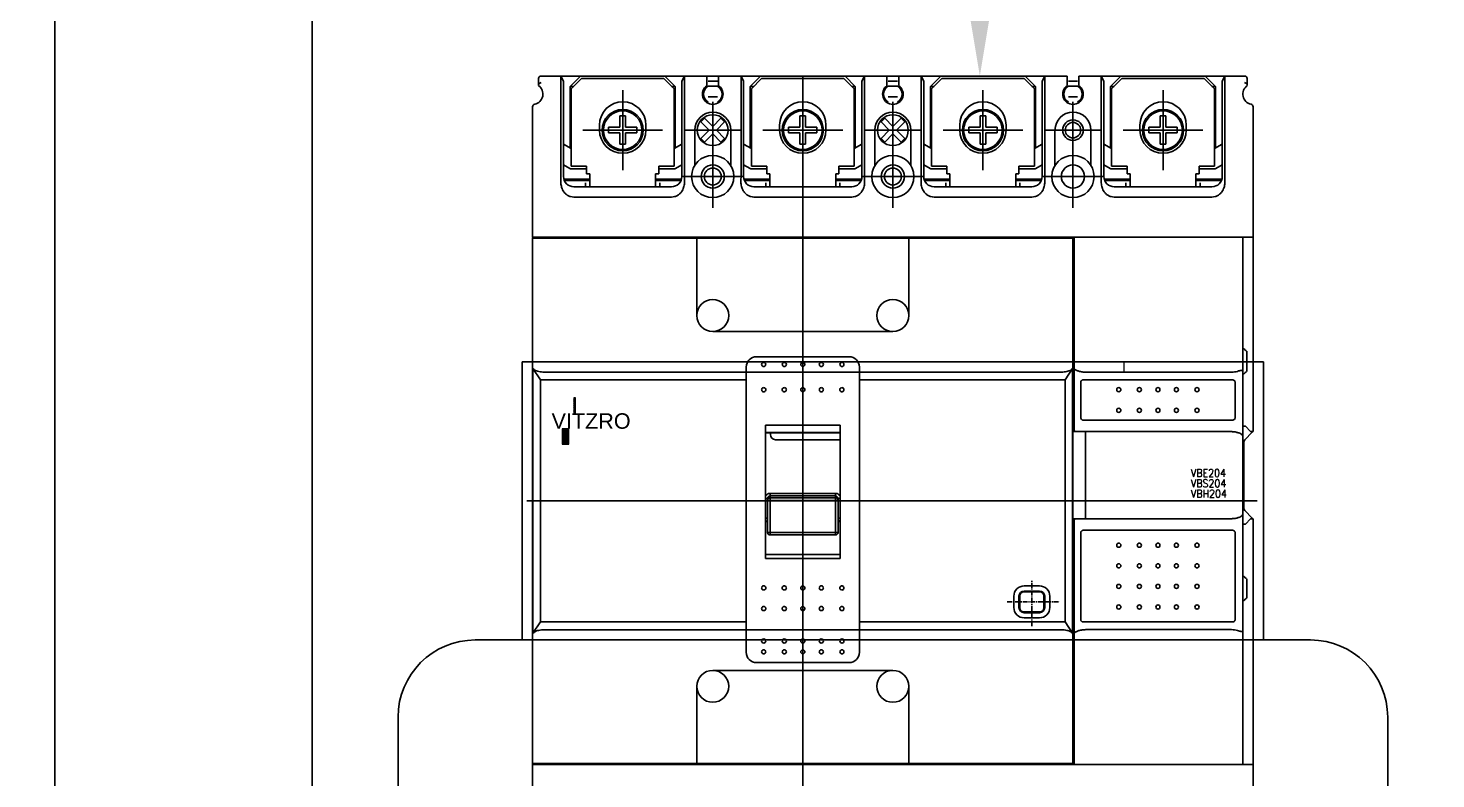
# Model space of a CAD drawing. Header units: millimetres. Extents: x 60229 to 91621, y 21923 to 36546.
# Drawn here: x 69219.2 to 69492.8, y 30020.2 to 30165.9 of the extents above; entities that cross this region are included whole.
import ezdxf

# ---------------------------------------------------------------- set-up
doc = ezdxf.new("R2010")
doc.units = ezdxf.units.MM
doc.linetypes.add('CENTER', pattern=[2, 1.25, -0.25, 0.25, -0.25])
for name, color, linetype in [('MCCB및기기 심벌(제출)', 4, 'Continuous'), ('P-COVER.800(가공NC)', 3, 'Continuous'), ('속판', 3, 'Continuous'), ('속판.500(구멍NC)', 2, 'Continuous'), ('아크릴 심벌', 7, 'Continuous'), ('중심선 작업후 제거', 7, 'Continuous')]:
    doc.layers.add(name, color=color, linetype=linetype)
doc.layers.add('외형선', color=7, linetype='Continuous', lineweight=35)
doc.styles.add('KIM', font='ROMANS.shx', dxfattribs={"height": 5, "bigfont": 'GSG1.shx'})
doc.styles.add('ROMANS', font='romans.shx', dxfattribs={"bigfont": 'fhg.shx'})
doc.styles.add('VITZRO', font='swissk.ttf', dxfattribs={"height": 4})
doc.dimstyles.new('ISO-25', dxfattribs={"dimtxt": 30, "dimasz": 30, "dimexe": 15, "dimexo": 15, "dimgap": 15, "dimtad": 1, "dimdec": 0, "dimtxsty": 'ROMANS', "dimcen": 2.5, "dimadec": 0, "dimazin": 0, "dimtfac": 1, "dimtdec": 0, "dimtmove": 0, "dimatfit": 3, "dimfxl": 1, "dimarcsym": 0})
doc.dimstyles.new('STANDARD$0', dxfattribs={"dimscale": 12, "dimtxt": 2, "dimasz": 3, "dimexe": 2, "dimexo": 1, "dimgap": 1, "dimtad": 1, "dimdec": 0, "dimzin": 0, "dimdsep": 46, "dimtxsty": 'ROMANS', "dimcen": 0, "dimclrd": 3, "dimclre": 3, "dimclrt": 7, "dimadec": 0, "dimazin": 0, "dimtfac": 0.5, "dimtdec": 0, "dimtix": 1, "dimtmove": 1, "dimatfit": 3, "dimfxl": 1, "dimtolj": 1, "dimtzin": 0, "dimarcsym": 0})

# ---------------------------------------------------------------- blocks, each defined once
blk = doc.blocks.new('A$C54D8695E')
at = {"color": 3, "linetype": 'ByBlock', "lineweight": 15}
blk.add_line((45.07, 24.99), (45.07, 27), dxfattribs=at)
at = {"layer": 'MCCB및기기 심벌(제출)', "color": 3, "linetype": 'Continuous'}
for p, q in [((-68.21, 82.5), (-36.01, 82.5)), ((-63.86, 81.5), (-64.36, 82.5)), ((-64.36, 63), (-64.36, 82.5)), ((-62.56, 80.5), (-60.56, 82.5)), ((-44.16, 82.5), (-42.16, 80.5)), ((-40.86, 81.5), (-40.36, 82.5)), ((-40.36, 63), (-40.36, 82.5)), ((-36.01, 80.64), (-36.01, 82.5)), ((-33.71, 80.64), (-33.71, 82.5)), ((-33.71, 82.5), (-1.01, 82.5)), ((-29.36, 82.5), (-28.86, 81.5)), ((-29.36, 63), (-29.36, 82.5)), ((-27.56, 80.5), (-25.56, 82.5)), ((-9.16, 82.5), (-7.16, 80.5)), ((-5.36, 82.5), (-5.86, 81.5)), ((-5.36, 63), (-5.36, 82.5)), ((-1.01, 80.64), (-1.01, 82.5)), ((1.29, 80.64), (1.29, 82.5)), ((1.29, 82.5), (33.99, 82.5)), ((5.64, 63), (5.64, 82.5)), ((6.14, 81.5), (5.64, 82.5)), ((9.44, 82.5), (7.44, 80.5)), ((27.84, 80.5), (25.84, 82.5)), ((29.14, 81.5), (29.64, 82.5)), ((29.64, 63), (29.64, 82.5)), ((33.99, 80.64), (33.99, 82.5)), ((36.29, 80.64), (36.29, 82.5)), ((36.29, 82.5), (68.49, 82.5)), ((40.64, 63), (40.64, 82.5)), ((41.14, 81.5), (40.64, 82.5)), ((44.44, 82.5), (42.44, 80.5)), ((62.84, 80.5), (60.84, 82.5)), ((64.14, 81.5), (64.64, 82.5)), ((64.64, 63), (64.64, 82.5)), ((-68.71, 82), (-68.71, 80.64)), ((-63.86, 63), (-63.86, 81.5)), ((-62.56, 68.54), (-62.56, 80.5)), ((-62.56, 80.5), (-61.86, 80.5)), ((-60.36, 82), (-62.36, 80)), ((-62.36, 65), (-62.36, 80)), ((-44.36, 82), (-60.36, 82)), ((-42.36, 80), (-44.36, 82)), ((-42.16, 80.5), (-42.86, 80.5)), ((-42.36, 65), (-42.36, 80)), ((-42.16, 80.5), (-42.16, 68.54)), ((-40.86, 81.5), (-40.86, 63)), ((-28.86, 81.5), (-28.86, 63)), ((-27.56, 68.54), (-27.56, 80.5)), ((-26.86, 80.5), (-27.56, 80.5)), ((-25.36, 82), (-27.36, 80)), ((-27.36, 65), (-27.36, 80)), ((-9.36, 82), (-25.36, 82)), ((-7.36, 80), (-9.36, 82)), ((-7.16, 80.5), (-7.86, 80.5)), ((-7.36, 65), (-7.36, 80)), ((-7.16, 80.5), (-7.16, 68.54)), ((-5.86, 63), (-5.86, 81.5)), ((6.14, 63), (6.14, 81.5)), ((7.44, 80.5), (7.44, 68.54)), ((7.44, 80.5), (8.14, 80.5)), ((9.64, 82), (7.64, 80)), ((7.64, 65), (7.64, 80)), ((25.64, 82), (9.64, 82)), ((27.64, 80), (25.64, 82)), ((27.14, 80.5), (27.84, 80.5)), ((27.64, 65), (27.64, 80)), ((27.84, 68.54), (27.84, 80.5)), ((29.14, 81.5), (29.14, 63)), ((41.14, 81.5), (41.14, 63)), ((42.44, 80.5), (42.44, 68.54)), ((42.44, 80.5), (43.14, 80.5)), ((44.64, 82), (42.64, 80)), ((42.64, 65), (42.64, 80)), ((60.64, 82), (44.64, 82)), ((62.64, 80), (60.64, 82)), ((62.84, 80.5), (62.14, 80.5)), ((62.64, 65), (62.64, 80)), ((62.84, 68.54), (62.84, 80.5)), ((64.14, 81.5), (64.14, 63)), ((68.99, 82), (68.99, 80.64)), ((-69.86, 76.55), (-69.86, 51.2)), ((-62.56, 75.46), (-62.36, 75.58)), ((-62.56, 75.46), (-62.36, 75.26)), ((-62.36, 74), (-62.56, 73.8)), ((-42.36, 75.58), (-42.23, 75.5)), ((-42.36, 75.26), (-42.16, 75.46)), ((-42.16, 73.8), (-42.36, 74)), ((-37.16, 73.59), (-36.45, 74.3)), ((-36.45, 74.3), (-34.86, 72.71)), ((-34.86, 72.71), (-33.27, 74.3)), ((-33.27, 74.3), (-32.56, 73.59)), ((-27.56, 75.46), (-27.36, 75.58)), ((-27.56, 75.46), (-27.36, 75.26)), ((-27.36, 74), (-27.56, 73.8)), ((-7.36, 75.58), (-7.23, 75.5)), ((-7.36, 75.26), (-7.16, 75.46)), ((-7.16, 73.8), (-7.36, 74)), ((-2.16, 73.59), (-1.45, 74.3)), ((-1.45, 74.3), (0.14, 72.71)), ((0.14, 72.71), (1.73, 74.3)), ((1.73, 74.3), (2.44, 73.59)), ((7.64, 75.26), (7.44, 75.46)), ((7.44, 73.8), (7.64, 74)), ((7.64, 75.58), (7.5, 75.5)), ((27.84, 75.46), (27.64, 75.58)), ((27.84, 75.46), (27.64, 75.26)), ((27.64, 74), (27.84, 73.8)), ((42.64, 75.26), (42.44, 75.46)), ((42.44, 73.8), (42.64, 74)), ((42.64, 75.58), (42.5, 75.5)), ((62.84, 75.46), (62.64, 75.58)), ((62.84, 75.46), (62.64, 75.26)), ((62.64, 74), (62.84, 73.8)), ((70.14, 76.55), (70.14, 51.2)), ((-62.36, 73.84), (-62.56, 73.8)), ((-56.86, 73), (-56.86, 72)), ((-47.86, 72), (-47.86, 73)), ((-42.16, 73.8), (-42.39, 73.83)), ((-38.36, 65.14), (-38.36, 72)), ((-35.57, 72), (-37.16, 73.59)), ((-37.16, 70.41), (-35.57, 72)), ((-36.45, 69.7), (-34.86, 71.29)), ((-33.27, 69.7), (-34.86, 71.29)), ((-32.56, 73.59), (-34.15, 72)), ((-34.15, 72), (-32.56, 70.41)), ((-31.36, 65.14), (-31.36, 72)), ((-27.36, 73.84), (-27.56, 73.8)), ((-21.86, 73), (-21.86, 72)), ((-12.86, 72), (-12.86, 73)), ((-7.16, 73.8), (-7.39, 73.83)), ((-3.36, 65.14), (-3.36, 72)), ((-0.57, 72), (-2.16, 73.59)), ((-2.16, 70.41), (-0.57, 72)), ((-1.45, 69.7), (0.14, 71.29)), ((1.73, 69.7), (0.14, 71.29)), ((2.44, 73.59), (0.85, 72)), ((0.85, 72), (2.44, 70.41)), ((3.64, 65.14), (3.64, 72)), ((7.44, 73.8), (7.66, 73.83)), ((13.14, 73), (13.14, 72)), ((22.14, 72), (22.14, 73)), ((27.64, 73.84), (27.84, 73.8)), ((31.64, 65.14), (31.64, 72)), ((38.64, 65.14), (38.64, 72)), ((42.44, 73.8), (42.66, 73.83)), ((48.14, 73), (48.14, 72)), ((57.14, 72), (57.14, 73)), ((62.64, 73.84), (62.84, 73.8)), ((-63.86, 69.29), (-62.36, 68.42)), ((-62.56, 70.2), (-62.36, 70)), ((-62.56, 70.2), (-62.36, 70.16)), ((-62.36, 68.74), (-62.56, 68.54)), ((-42.39, 70.17), (-42.16, 70.2)), ((-42.36, 70), (-42.16, 70.2)), ((-42.36, 68.42), (-40.86, 69.29)), ((-42.16, 68.54), (-42.36, 68.74)), ((-36.45, 69.7), (-37.16, 70.41)), ((-32.56, 70.41), (-33.27, 69.7)), ((-28.86, 69.29), (-27.36, 68.42)), ((-27.56, 70.2), (-27.36, 70)), ((-27.56, 70.2), (-27.36, 70.16)), ((-27.36, 68.74), (-27.56, 68.54)), ((-7.39, 70.17), (-7.16, 70.2)), ((-7.36, 70), (-7.16, 70.2)), ((-7.36, 68.42), (-5.86, 69.29)), ((-7.16, 68.54), (-7.36, 68.74)), ((-1.45, 69.7), (-2.16, 70.41)), ((2.44, 70.41), (1.73, 69.7)), ((6.14, 69.29), (7.64, 68.42)), ((7.64, 70), (7.44, 70.2)), ((7.66, 70.17), (7.44, 70.2)), ((7.44, 68.54), (7.64, 68.74)), ((27.84, 70.2), (27.64, 70)), ((27.84, 70.2), (27.64, 70.16)), ((27.64, 68.42), (29.14, 69.29)), ((27.64, 68.74), (27.84, 68.54)), ((41.14, 69.29), (42.64, 68.42)), ((42.66, 70.17), (42.44, 70.2)), ((42.64, 70), (42.44, 70.2)), ((42.44, 68.54), (42.64, 68.74)), ((62.84, 70.2), (62.64, 70)), ((62.84, 70.2), (62.64, 70.16)), ((62.64, 68.42), (64.14, 69.29)), ((62.64, 68.74), (62.84, 68.54)), ((-63.86, 65.29), (-62.62, 64.57)), ((-62.37, 64.5), (-59.36, 64.5)), ((-59.36, 65), (-62.36, 65)), ((-59.36, 63.5), (-59.36, 65)), ((-58.76, 63.5), (-59.36, 63.5)), ((-58.76, 63.5), (-58.76, 61)), ((-45.96, 63.5), (-45.96, 61)), ((-45.96, 63.5), (-45.36, 63.5)), ((-45.36, 63.5), (-45.36, 65)), ((-45.36, 65), (-42.36, 65)), ((-45.36, 64.5), (-42.36, 64.5)), ((-42.11, 64.57), (-40.86, 65.29)), ((-28.86, 65.29), (-27.62, 64.57)), ((-27.37, 64.5), (-24.36, 64.5)), ((-24.36, 65), (-27.36, 65)), ((-24.36, 63.5), (-24.36, 65)), ((-23.76, 63.5), (-24.36, 63.5)), ((-23.76, 63.5), (-23.76, 61)), ((-10.96, 63.5), (-10.96, 61)), ((-10.96, 63.5), (-10.36, 63.5)), ((-10.36, 63.5), (-10.36, 65)), ((-10.36, 65), (-7.36, 65)), ((-10.36, 64.5), (-7.36, 64.5)), ((-7.11, 64.57), (-5.86, 65.29)), ((7.38, 64.57), (6.14, 65.29)), ((10.64, 64.5), (7.63, 64.5)), ((10.64, 65), (7.64, 65)), ((10.64, 63.5), (10.64, 65)), ((11.24, 63.5), (10.64, 63.5)), ((11.24, 63.5), (11.24, 61)), ((24.04, 63.5), (24.04, 61)), ((24.04, 63.5), (24.64, 63.5)), ((24.64, 63.5), (24.64, 65)), ((24.64, 65), (27.64, 65)), ((27.64, 64.5), (24.64, 64.5)), ((29.14, 65.29), (27.89, 64.57)), ((42.38, 64.57), (41.14, 65.29)), ((45.64, 64.5), (42.63, 64.5)), ((45.64, 65), (42.64, 65)), ((45.64, 63.5), (45.64, 65)), ((46.24, 63.5), (45.64, 63.5)), ((46.24, 63.5), (46.24, 61)), ((59.04, 63.5), (59.04, 61)), ((59.04, 63.5), (59.64, 63.5)), ((59.64, 63.5), (59.64, 65)), ((59.64, 65), (62.64, 65)), ((62.64, 64.5), (59.64, 64.5)), ((64.14, 65.29), (62.89, 64.57)), ((-63.8, 62.5), (-58.76, 62.5)), ((-58.76, 62.2), (-63.69, 62.2)), ((-61.86, 61), (-42.86, 61)), ((-59.56, 61), (-59.56, 61.76)), ((-45.96, 62.5), (-40.93, 62.5)), ((-45.96, 62.2), (-41.03, 62.2)), ((-45.16, 61), (-45.16, 61.76)), ((-28.8, 62.5), (-23.76, 62.5)), ((-23.76, 62.2), (-28.69, 62.2)), ((-26.86, 61), (-7.86, 61)), ((-24.56, 61), (-24.56, 61.76)), ((-10.96, 62.5), (-5.93, 62.5)), ((-10.96, 62.2), (-6.03, 62.2)), ((-10.16, 61), (-10.16, 61.76)), ((11.24, 62.5), (6.2, 62.5)), ((11.24, 62.2), (6.31, 62.2)), ((8.14, 61), (27.14, 61)), ((10.44, 61), (10.44, 61.76)), ((29.07, 62.5), (24.04, 62.5)), ((24.04, 62.2), (28.97, 62.2)), ((24.84, 61), (24.84, 61.76)), ((46.24, 62.5), (41.2, 62.5)), ((46.24, 62.2), (41.31, 62.2)), ((62.14, 61), (43.14, 61)), ((45.44, 61), (45.44, 61.76)), ((64.07, 62.5), (59.04, 62.5)), ((59.04, 62.2), (63.97, 62.2)), ((59.84, 61), (59.84, 61.76)), ((-42.86, 59.01), (-61.86, 59.01)), ((-7.86, 59.01), (-26.86, 59.01)), ((27.14, 59.01), (8.14, 59.01)), ((62.14, 59.01), (43.14, 59.01)), ((-69.86, 51.02), (-69.86, 51.1)), ((-69.86, 51), (35.14, 51)), ((-69.86, -51), (-69.86, 51)), ((-68.16, 51.2), (-69.64, 51.2)), ((-68.16, 51.2), (-68.16, 51)), ((-40.36, 51.2), (-67.96, 51.2)), ((5.64, 51.2), (-40.36, 51.2)), ((-39.86, 51), (-39.86, 51.2)), ((-37.96, 51), (-37.96, 36)), ((3.24, 51), (3.24, 36)), ((5.14, 51.2), (5.14, 51)), ((5.64, 51.2), (37.84, 51.2)), ((33.44, 51.2), (33.44, 51)), ((35.14, -51), (35.14, 51)), ((35.34, 51.2), (35.34, 13.96)), ((37.84, 51.2), (69.92, 51.2)), ((68.14, 51.2), (68.14, 12.76)), ((70.14, 51.1), (70.14, 13.5)), ((-34.86, 32.9), (0.14, 32.9)), ((-8.36, 28), (-26.36, 28)), ((68.94, 25.12), (68.94, 29.09)), ((-68.36, 23.5), (-69.79, 25.71)), ((-69.79, -25.71), (-69.79, 25.71)), ((-67.36, 25), (-28.56, 25)), ((-28.36, -29.4), (-28.36, 26)), ((-6.36, 25), (-28.36, 25)), ((-6.36, -29.4), (-6.36, 26)), ((-6.16, 25), (32.64, 25)), ((35.07, 25.71), (33.64, 23.5)), ((35.07, 25.71), (35.07, -25.71)), ((37.84, 24.99), (65.64, 24.99)), ((-68.36, 23.5), (-28.56, 23.5)), ((-68.36, -23.5), (-68.36, 23.5)), ((-6.16, 23.5), (33.64, 23.5)), ((33.64, 23.5), (33.64, -23.5)), ((36.64, 23.01), (36.64, 16.19)), ((66.17, 23.5), (37.11, 23.5)), ((66.64, 23.01), (66.64, 16.19)), ((-10.11, 14.7), (-24.61, 14.7)), ((-24.61, -11.19), (-24.61, 14.7)), ((-10.11, -11.19), (-10.11, 14.7)), ((66.17, 15.7), (37.11, 15.7)), ((68.14, 14.5), (68.64, 14.5)), ((69.64, 13.5), (68.64, 14.5)), ((-24.61, 13.28), (-10.11, 13.28)), ((-24.61, 13.25), (-10.11, 13.25)), ((-23.66, 12.89), (-23.66, 13.25)), ((-10.11, 11.89), (-22.66, 11.89)), ((35.14, 13.46), (65.64, 13.46)), ((37.54, 13.46), (37.54, -3.46)), ((68.14, 12.76), (68.13, 12.64)), ((68.14, 12.64), (68.14, -2.64)), ((68.34, 11.29), (68.34, -1.29)), ((69.85, 13.21), (68.63, 11.99)), ((69.64, 13.5), (70.14, 13.5)), ((-24.21, -6.1), (-24.21, 0.46)), ((-24.21, 0.11), (-10.51, 0.11)), ((-11.01, 1.47), (-23.71, 1.47)), ((-23.71, -6.6), (-23.71, 1.47)), ((-11.01, 0.96), (-23.71, 0.96)), ((-23.71, 0.61), (-11.01, 0.61)), ((-11.01, -6.6), (-11.01, 1.47)), ((-10.51, -6.1), (-10.51, 0.46)), ((68.13, -2.64), (68.14, -2.76)), ((68.63, -1.99), (69.85, -3.21)), ((35.14, -3.46), (35.64, -3.46)), ((35.34, -3.96), (35.34, -51.2)), ((65.64, -3.46), (35.84, -3.46)), ((68.14, -2.76), (68.14, -51.2)), ((68.14, -4.5), (68.64, -4.5)), ((68.64, -4.5), (69.64, -3.5)), ((69.64, -3.5), (70.14, -3.5)), ((70.14, -3.5), (70.14, -76.55)), ((-24.21, -6.1), (-10.51, -6.1)), ((-23.71, -6.6), (-11.01, -6.6)), ((36.64, -6.19), (36.64, -23.01)), ((66.17, -5.7), (37.11, -5.7)), ((66.64, -6.19), (66.64, -23.01)), ((-10.11, -10.41), (-24.61, -10.41)), ((-10.11, -10.43), (-24.61, -10.43)), ((-10.11, -11.19), (-24.61, -11.19)), ((68.94, -18.88), (68.94, -15.12)), ((23.64, -20.7), (23.64, -18.5)), ((24.64, -20.7), (24.64, -18.5)), ((24.79, -18.45), (24.79, -20.75)), ((28.69, -17.65), (25.59, -17.65)), ((25.64, -16.5), (28.64, -16.5)), ((25.64, -17.5), (28.64, -17.5)), ((26.72, -17.65), (26.81, -17.63)), ((27.09, -17.61), (27.19, -17.61)), ((27.1, -17.61), (27.19, -17.61)), ((27.18, -17.61), (27.14, -17.61)), ((27.19, -17.61), (27.28, -17.61)), ((27.3, -17.61), (27.21, -17.61)), ((27.28, -17.61), (27.37, -17.62)), ((27.4, -17.62), (27.3, -17.61)), ((27.37, -17.62), (27.45, -17.63)), ((27.5, -17.64), (27.4, -17.62)), ((27.44, -17.63), (27.49, -17.64)), ((27.48, -17.63), (27.5, -17.64)), ((27.49, -17.64), (27.56, -17.65)), ((27.51, -17.64), (27.49, -17.64)), ((27.5, -17.64), (27.56, -17.65)), ((27.56, -17.65), (27.51, -17.64)), ((29.49, -20.75), (29.49, -18.45)), ((29.64, -18.5), (29.64, -20.7)), ((30.64, -18.5), (30.64, -20.7)), ((25.59, -21.55), (28.69, -21.55)), ((28.64, -21.7), (25.64, -21.7)), ((-69.79, -25.71), (-68.36, -23.5)), ((-28.56, -23.5), (-68.36, -23.5)), ((33.64, -23.5), (-6.16, -23.5)), ((28.64, -22.7), (25.64, -22.7)), ((33.64, -23.5), (35.07, -25.71)), ((66.17, -23.5), (37.11, -23.5)), ((-28.56, -25), (-67.36, -25)), ((-6.36, -25), (-28.36, -25)), ((32.64, -25), (-6.16, -25)), ((37.84, -24.99), (65.64, -24.99)), ((-26.36, -31.4), (-8.36, -31.4)), ((0.14, -32.9), (-34.86, -32.9)), ((-37.96, -51), (-37.96, -36)), ((3.24, -51), (3.24, -36)), ((-69.86, -51), (35.14, -51)), ((-69.86, -51.02), (-69.86, -76.55)), ((-69.64, -51.2), (-68.16, -51.2)), ((-68.16, -51.2), (-68.16, -51)), ((-67.96, -51.2), (69.92, -51.2)), ((-39.86, -51.2), (-39.86, -51)), ((5.14, -51.2), (5.14, -51)), ((33.44, -51), (33.44, -51.2))]:
    blk.add_line(p, q, dxfattribs=at)
at = {"layer": 'MCCB및기기 심벌(제출)', "color": 3}
for p, q in [((-35.76, 81.5), (-33.96, 81.5)), ((-35.76, 80.55), (-33.96, 80.55)), ((-0.76, 81.5), (1.04, 81.5)), ((-0.76, 80.55), (1.04, 80.55)), ((34.24, 81.5), (36.04, 81.5)), ((34.24, 80.55), (36.04, 80.55)), ((-35.76, 78.45), (-33.96, 78.45)), ((-0.76, 78.45), (1.04, 78.45)), ((34.24, 78.45), (36.04, 78.45))]:
    blk.add_line(p, q, dxfattribs=at)
at = {"layer": 'MCCB및기기 심벌(제출)', "color": 3, "ltscale": 0.75}
for p, q in [((-34.86, 77.5), (-34.86, 56.9)), ((-34.86, 77.5), (-34.86, 56.9)), ((0.14, 77.5), (0.14, 56.9)), ((0.14, 77.5), (0.14, 56.9)), ((35.14, 77.5), (35.14, 56.9)), ((-29.36, 72), (-40.36, 72)), ((-29.36, 72), (-40.36, 72)), ((-5.36, 72), (5.64, 72)), ((-5.36, 72), (5.64, 72)), ((29.64, 72), (40.64, 72)), ((-28.76, 63), (-40.96, 63)), ((-28.76, 63), (-40.96, 63)), ((-5.96, 63), (6.24, 63)), ((-5.96, 63), (6.24, 63)), ((29.04, 63), (41.24, 63))]:
    blk.add_line(p, q, dxfattribs=at)
at = {"layer": 'MCCB및기기 심벌(제출)', "color": 4}
for p, q in [((-52.91, 72.55), (-52.91, 74.75)), ((-52.91, 74.75), (-51.81, 74.75)), ((-51.81, 74.75), (-51.81, 72.55)), ((-17.91, 72.55), (-17.91, 74.75)), ((-17.91, 74.75), (-16.81, 74.75)), ((-16.81, 74.75), (-16.81, 72.55)), ((17.09, 72.55), (17.09, 74.75)), ((17.09, 74.75), (18.19, 74.75)), ((18.19, 74.75), (18.19, 72.55)), ((52.09, 72.55), (52.09, 74.75)), ((52.09, 74.75), (53.19, 74.75)), ((53.19, 74.75), (53.19, 72.55)), ((-55.11, 71.45), (-55.11, 72.55)), ((-55.11, 72.55), (-52.91, 72.55)), ((-52.91, 71.45), (-55.11, 71.45)), ((-52.91, 69.25), (-52.91, 71.45)), ((-51.81, 72.55), (-49.61, 72.55)), ((-49.61, 71.45), (-51.81, 71.45)), ((-51.81, 71.45), (-51.81, 69.25)), ((-49.61, 72.55), (-49.61, 71.45)), ((-20.11, 71.45), (-20.11, 72.55)), ((-20.11, 72.55), (-17.91, 72.55)), ((-17.91, 71.45), (-20.11, 71.45)), ((-17.91, 69.25), (-17.91, 71.45)), ((-16.81, 72.55), (-14.61, 72.55)), ((-14.61, 71.45), (-16.81, 71.45)), ((-16.81, 71.45), (-16.81, 69.25)), ((-14.61, 72.55), (-14.61, 71.45)), ((14.89, 71.45), (14.89, 72.55)), ((14.89, 72.55), (17.09, 72.55)), ((17.09, 71.45), (14.89, 71.45)), ((17.09, 69.25), (17.09, 71.45)), ((18.19, 72.55), (20.39, 72.55)), ((20.39, 71.45), (18.19, 71.45)), ((18.19, 71.45), (18.19, 69.25)), ((20.39, 72.55), (20.39, 71.45)), ((49.89, 71.45), (49.89, 72.55)), ((49.89, 72.55), (52.09, 72.55)), ((52.09, 71.45), (49.89, 71.45)), ((52.09, 69.25), (52.09, 71.45)), ((53.19, 72.55), (55.39, 72.55)), ((55.39, 71.45), (53.19, 71.45)), ((53.19, 71.45), (53.19, 69.25)), ((55.39, 72.55), (55.39, 71.45)), ((-51.81, 69.25), (-52.91, 69.25)), ((-16.81, 69.25), (-17.91, 69.25)), ((18.19, 69.25), (17.09, 69.25)), ((53.19, 69.25), (52.09, 69.25))]:
    blk.add_line(p, q, dxfattribs=at)
at = {"layer": 'MCCB및기기 심벌(제출)', "color": 3, "linetype": 'CENTER', "ltscale": 0.75}
for p, q in [((27.14, -24.35), (27.14, -15.38)), ((22.38, -19.6), (32.52, -19.6))]:
    blk.add_line(p, q, dxfattribs=at)
at = {"layer": 'MCCB및기기 심벌(제출)', "color": 3, "linetype": 'Continuous'}
for points in [[(26.72, -17.65), (26.75, -17.64), (26.84, -17.63), (26.93, -17.62), (27.02, -17.61)], [(27.21, -17.61), (27.11, -17.61), (27.01, -17.61), (26.91, -17.62), (26.82, -17.63), (26.72, -17.65), (26.72, -17.65)], [(27.09, -17.61), (27, -17.61), (26.9, -17.62), (26.8, -17.63), (26.72, -17.65)], [(26.89, -17.62), (26.98, -17.61), (27.07, -17.61), (27.14, -17.61)], [(27.45, -17.63), (27.54, -17.65), (27.56, -17.65)]]:
    blk.add_lwpolyline(points, dxfattribs=at)
for centre, radius in [((-52.36, 72), 4), ((-52.36, 72), 3.75), ((-34.86, 72), 3), ((-17.36, 72), 4), ((-17.36, 72), 3.75), ((0.14, 72), 3), ((17.64, 72), 4), ((17.64, 72), 3.75), ((35.14, 72), 2), ((52.64, 72), 4), ((52.64, 72), 3.75), ((35.14, 72), 1.5), ((-34.86, 63), 4.1), ((0.14, 63), 4.1), ((35.14, 63), 4.1), ((-34.86, 63), 2.25), ((0.14, 63), 2.25), ((35.14, 63), 2.25), ((-34.86, 36), 3.1), ((0.14, 36), 3.1), ((-24.96, 26.5), 0.4), ((-20.96, 26.5), 0.4), ((-17.36, 26.5), 0.4), ((-13.76, 26.5), 0.4), ((-9.76, 26.5), 0.4), ((44.04, 21.6), 0.4), ((48.04, 21.6), 0.4), ((51.64, 21.6), 0.4), ((55.24, 21.6), 0.4), ((59.24, 21.6), 0.4), ((44.04, 17.6), 0.4), ((48.04, 17.6), 0.4), ((51.64, 17.6), 0.4), ((55.24, 17.6), 0.4), ((59.24, 17.6), 0.4), ((44.04, -8.6), 0.4), ((48.04, -8.6), 0.4), ((51.64, -8.6), 0.4), ((55.24, -8.6), 0.4), ((59.24, -8.6), 0.4), ((44.04, -12.6), 0.4), ((48.04, -12.6), 0.4), ((51.64, -12.6), 0.4), ((55.24, -12.6), 0.4), ((59.24, -12.6), 0.4), ((44.04, -16.6), 0.4), ((48.04, -16.6), 0.4), ((51.64, -16.6), 0.4), ((55.24, -16.6), 0.4), ((59.24, -16.6), 0.4), ((44.04, -20.6), 0.4), ((48.04, -20.6), 0.4), ((51.64, -20.6), 0.4), ((55.24, -20.6), 0.4), ((59.24, -20.6), 0.4), ((-24.96, -27.2), 0.4), ((-20.96, -27.2), 0.4), ((-17.36, -27.2), 0.4), ((-13.76, -27.2), 0.4), ((-9.76, -27.2), 0.4), ((-24.96, -29.3), 0.4), ((-20.96, -29.3), 0.4), ((-17.36, -29.3), 0.4), ((-13.76, -29.3), 0.4), ((-9.76, -29.3), 0.4), ((-34.86, -36), 3.1), ((0.14, -36), 3.1)]:
    blk.add_circle(centre, radius, dxfattribs=at)
for centre, radius, start, end in [((-68.21, 82), 0.5, 90, 180), ((68.49, 82), 0.5, 0, 90), ((-69.86, 79), 2, 281.537, 54.9004), ((-34.86, 79), 2, 125.0996, 54.9004), ((0.14, 79), 2, 125.0996, 54.9004), ((35.14, 79), 2, 125.0996, 54.9004), ((70.14, 79), 2, 125.0996, 258.463), ((-69.36, 76.55), 0.5, 101.537, 180), ((-52.36, 73), 4.5, 0, 180), ((-17.36, 73), 4.5, 0, 180), ((17.64, 73), 4.5, 0, 180), ((52.64, 73), 4.5, 0, 180), ((69.64, 76.55), 0.5, 0.0047, 78.4573), ((-34.86, 72), 3.5, 0, 180), ((0.14, 72), 3.5, 0, 180), ((35.14, 72), 3.5, 0, 180), ((-52.36, 72), 4.5, 180, 0), ((-17.36, 72), 4.5, 180, 0), ((17.64, 72), 4.5, 180, 0), ((52.64, 72), 4.5, 180, 0), ((-61.86, 63), 2, 180, 270), ((-62.37, 65), 0.5, 240, 270), ((-42.86, 63), 2, 270, 0), ((-42.36, 65), 0.5, 270, 300), ((-26.86, 63), 2, 180, 270), ((-27.37, 65), 0.5, 240, 270), ((-7.86, 63), 2, 270, 0), ((-7.36, 65), 0.5, 270, 300), ((8.14, 63), 2, 180, 270), ((7.63, 65), 0.5, 240, 270), ((27.14, 63), 2, 270, 0), ((27.64, 65), 0.5, 270, 300), ((43.14, 63), 2, 180, 270), ((42.63, 65), 0.5, 240, 270), ((62.14, 63), 2, 270, 0), ((62.64, 65), 0.5, 270, 300), ((-26.36, 26), 2, 90, 180), ((-8.36, 26), 2, 0, 90), ((35.84, 13.96), 0.5, 180, 270), ((-22.66, 12.89), 1, 180, 270), ((69.34, 11.29), 1, 135, 180), ((69.14, 13.91), 1, 315, 335.5185), ((69.34, -1.29), 1, 180, 225), ((35.84, -3.96), 0.5, 90, 180), ((69.14, -3.91), 1, 24.4815, 45), ((-23.71, -6.1), 0.5, 180, 270), ((-11.01, -6.1), 0.5, 270, 0), ((25.64, -18.5), 2, 90, 180), ((25.64, -18.5), 1, 90, 180), ((25.59, -18.45), 0.8, 90, 180), ((28.64, -18.5), 2, 0, 90), ((28.64, -18.5), 1, 0, 90), ((28.69, -18.45), 0.8, 0, 90), ((25.64, -20.7), 2, 180, 270), ((25.64, -20.7), 1, 180, 270), ((25.59, -20.75), 0.8, 180, 270), ((25.34, -21.82), 0.3, 24.0883, 76.8634), ((28.64, -20.7), 2, 270, 0), ((28.64, -20.7), 1, 270, 0), ((28.94, -21.82), 0.3, 103.1354, 156.1446), ((28.69, -20.75), 0.8, 270, 0), ((-26.36, -29.4), 2, 180, 270), ((-8.36, -29.4), 2, 270, 0)]:
    blk.add_arc(centre, radius, start, end, dxfattribs=at)
at = {"layer": 'MCCB및기기 심벌(제출)', "color": 3}
for centre, start, end in [((-34.86, 79), 120, 240), ((-34.86, 79), 300, 60), ((0.14, 79), 120, 240), ((0.14, 79), 300, 60), ((35.14, 79), 120, 240), ((35.14, 79), 300, 60)]:
    blk.add_arc(centre, 1.8, start, end, dxfattribs=at)
at = {"layer": 'MCCB및기기 심벌(제출)', "color": 3, "linetype": 'Continuous'}
for points, start_tangent, end_tangent in [([(-68.71, 80.76), (-68.7, 80.83)], (0, 1), (0.228342, 0.973581)), ([(-68.7, 80.83), (-68.64, 80.97), (-68.46, 81.15), (-68.21, 81.25)], (0.228342, 0.973581), (0.976039, 0.217596)), ([(68.92, 80.97), (68.73, 81.15), (68.49, 81.25)], (-0.548854, 0.835918), (-0.976039, 0.217596)), ([(68.98, 80.83), (68.92, 80.97)], (-0.228342, 0.973581), (-0.548854, 0.835918)), ([(68.99, 80.76), (68.98, 80.83)], (0, 1), (-0.228342, 0.973581)), ([(-61.86, 59.01), (-62.48, 59.1), (-63.01, 59.32), (-63.44, 59.64), (-63.79, 60.02), (-64.04, 60.44), (-64.22, 60.88), (-64.32, 61.32), (-64.37, 61.75), (-64.38, 62.17), (-64.37, 62.58), (-64.36, 63)], (-1, 0), (0, 1)), ([(-40.36, 63), (-40.35, 62.57), (-40.34, 62.15), (-40.35, 61.72), (-40.41, 61.29), (-40.51, 60.86), (-40.69, 60.43), (-40.94, 60.01), (-41.29, 59.63), (-41.73, 59.31), (-42.26, 59.09), (-42.86, 59.01)], (0, -1), (-1, 0)), ([(-26.86, 59.01), (-27.46, 59.09), (-27.99, 59.31), (-28.43, 59.62), (-28.78, 60.01), (-29.04, 60.43), (-29.22, 60.86), (-29.32, 61.3), (-29.37, 61.73), (-29.38, 62.15), (-29.37, 62.58), (-29.36, 63)], (-1, 0), (0, 1)), ([(-5.36, 63), (-5.35, 62.58), (-5.34, 62.16), (-5.35, 61.74), (-5.4, 61.31), (-5.51, 60.88), (-5.68, 60.44), (-5.94, 60.02), (-6.28, 59.64), (-6.72, 59.32), (-7.25, 59.1), (-7.86, 59.01)], (0, -1), (-1, 0)), ([(8.14, 59.01), (7.53, 59.1), (7, 59.32), (6.56, 59.63), (6.22, 60.01), (5.95, 60.44), (5.78, 60.88), (5.67, 61.32), (5.63, 61.75), (5.62, 62.17), (5.63, 62.58), (5.64, 63)], (-1, 0), (0, 1)), ([(29.64, 63), (29.65, 62.57), (29.66, 62.15), (29.65, 61.72), (29.6, 61.29), (29.49, 60.86), (29.32, 60.44), (29.06, 60.02), (28.72, 59.64), (28.28, 59.32), (27.75, 59.1), (27.14, 59.01)], (0, -1), (-1, 0)), ([(43.14, 59.01), (42.53, 59.09), (42.01, 59.31), (41.57, 59.62), (41.22, 60), (40.96, 60.43), (40.78, 60.87), (40.68, 61.31), (40.63, 61.74), (40.62, 62.16), (40.63, 62.58), (40.64, 63)], (-1, 0), (0, 1)), ([(64.64, 63), (64.65, 62.57), (64.66, 62.15), (64.65, 61.72), (64.6, 61.29), (64.49, 60.86), (64.32, 60.43), (64.06, 60.01), (63.71, 59.63), (63.27, 59.31), (62.74, 59.09), (62.14, 59.01)], (0, -1), (-1, 0)), ([(-69.64, 51.2), (-69.81, 51.18), (-69.86, 51.1)], (-1, 0), (0, -1)), ([(-67.96, 51.2), (-68.06, 51.2), (-68.16, 51.2)], (-1, 0), (-0.999981, 0.006169)), ([(70.14, 51.1), (70.08, 51.18), (69.92, 51.2)], (0, 1), (-1, 0)), ([(68.72, 29.21), (68.54, 29.37), (68.34, 29.56), (68.14, 29.75)], (-0.76628, 0.642507), (-0.714469, 0.699667)), ([(68.87, 29.12), (68.72, 29.21)], (-0.963962, 0.266041), (-0.76628, 0.642507)), ([(-67.36, 25), (-67.9, 25.02), (-68.41, 25.09), (-68.88, 25.19), (-69.29, 25.34), (-69.59, 25.52), (-69.79, 25.71)], (-1, 0), (-0.550417, 0.83489)), ([(35.07, 25.71), (34.87, 25.52), (34.56, 25.34), (34.16, 25.19), (33.69, 25.09), (33.17, 25.02), (32.64, 25)], (-0.550417, -0.83489), (-1, 0)), ([(35.34, 25.9), (35.35, 25.78), (35.41, 25.65), (35.51, 25.54), (35.66, 25.45), (35.87, 25.35)], (0, -1), (0.902986, -0.42967)), ([(37.84, 24.99), (37.11, 25.03), (36.43, 25.15), (35.87, 25.35)], (-1, 0), (-0.902986, 0.42967)), ([(67.33, 25.24), (66.82, 25.1), (66.25, 25.02), (65.64, 24.99)], (-0.945793, -0.324771), (-1, 0)), ([(67.33, 25.24), (67.63, 25.31), (67.88, 25.34), (68.04, 25.4), (68.08, 25.45)], (0.945793, 0.324771), (0.485746, 0.8741)), ([(68.08, 25.45), (68.12, 25.57), (68.14, 25.7)], (0.485746, 0.8741), (0.066583, 0.997781)), ([(68.14, 25.7), (68.14, 25.77)], (0.066583, 0.997781), (0, 1)), ([(68.41, 24.72), (68.34, 24.65), (68.14, 24.46)], (-0.721075, -0.692857), (-0.714469, -0.699667)), ([(68.72, 25), (68.54, 24.84), (68.41, 24.72)], (-0.76628, -0.642507), (-0.721075, -0.692857)), ([(68.87, 25.09), (68.72, 25)], (-0.963962, -0.266041), (-0.76628, -0.642507)), ([(-25.36, 21.6), (-25.3, 21.81), (-25.16, 21.95), (-24.96, 22), (-24.76, 21.95), (-24.62, 21.81), (-24.56, 21.6)], (0, 1), (0, -1)), ([(-21.36, 21.6), (-21.3, 21.81), (-21.16, 21.95), (-20.96, 22), (-20.76, 21.95), (-20.62, 21.81), (-20.56, 21.6)], (0, 1), (0, -1)), ([(-17.76, 21.6), (-17.7, 21.81), (-17.56, 21.95), (-17.36, 22), (-17.16, 21.95), (-17.02, 21.81), (-16.96, 21.6)], (0, 1), (0, -1)), ([(-14.16, 21.6), (-14.1, 21.81), (-13.96, 21.95), (-13.76, 22), (-13.56, 21.95), (-13.42, 21.81), (-13.36, 21.6)], (0, 1), (0, -1)), ([(-10.16, 21.6), (-10.1, 21.81), (-9.96, 21.95), (-9.76, 22), (-9.56, 21.95), (-9.42, 21.81), (-9.36, 21.6)], (0, 1), (0, -1)), ([(37.11, 23.5), (36.93, 23.46), (36.78, 23.36), (36.68, 23.21), (36.64, 23.01)], (-1, 0), (0, -1)), ([(66.64, 23.01), (66.6, 23.21), (66.5, 23.36), (66.35, 23.46), (66.17, 23.5)], (0, 1), (-1, 0)), ([(-24.56, 21.6), (-24.62, 21.39), (-24.76, 21.25), (-24.96, 21.2), (-25.16, 21.25), (-25.3, 21.39), (-25.36, 21.6)], (0, -1), (0, 1)), ([(-20.56, 21.6), (-20.62, 21.39), (-20.76, 21.25), (-20.96, 21.2), (-21.16, 21.25), (-21.3, 21.39), (-21.36, 21.6)], (0, -1), (0, 1)), ([(-16.96, 21.6), (-17.02, 21.39), (-17.16, 21.25), (-17.36, 21.2), (-17.56, 21.25), (-17.7, 21.39), (-17.76, 21.6)], (0, -1), (0, 1)), ([(-13.36, 21.6), (-13.42, 21.39), (-13.56, 21.25), (-13.76, 21.2), (-13.96, 21.25), (-14.1, 21.39), (-14.16, 21.6)], (0, -1), (0, 1)), ([(-9.36, 21.6), (-9.42, 21.39), (-9.56, 21.25), (-9.76, 21.2), (-9.96, 21.25), (-10.1, 21.39), (-10.16, 21.6)], (0, -1), (0, 1)), ([(36.64, 16.19), (36.68, 15.99), (36.78, 15.84), (36.93, 15.74), (37.11, 15.7)], (0, -1), (1, 0)), ([(66.17, 15.7), (66.35, 15.74), (66.5, 15.84), (66.6, 15.99), (66.64, 16.19)], (1, 0), (0, 1)), ([(65.64, 13.46), (66.33, 13.43), (66.98, 13.32), (67.53, 13.14), (67.92, 12.91), (68.09, 12.73)], (1, 0), (0.532585, -0.846376)), ([(68.09, 12.73), (68.13, 12.64)], (0.532585, -0.846376), (0.308364, -0.951269)), ([(-24.61, 0.91), (-24.52, 1.06), (-24.3, 1.28), (-24.02, 1.42), (-23.71, 1.47)], (0.438936, 0.898518), (1, -0.000115)), ([(-24.21, 0.46), (-24.25, 0.47), (-24.36, 0.48), (-24.52, 0.48), (-24.61, 0.48)], (0, 1), (-0.999907, 0.01366)), ([(-23.71, 0.96), (-23.87, 0.93), (-24.01, 0.86), (-24.12, 0.75), (-24.19, 0.61), (-24.21, 0.46)], (-1, 0), (0, -1)), ([(-24.21, 0.11), (-24.17, 0.3), (-24.07, 0.46), (-23.9, 0.57), (-23.71, 0.61)], (0, 1), (1, 0)), ([(-11.01, 1.47), (-10.7, 1.42), (-10.42, 1.28), (-10.2, 1.06), (-10.11, 0.91)], (1, 0.000156), (0.439028, -0.898473)), ([(-10.51, 0.46), (-10.54, 0.61), (-10.61, 0.75), (-10.72, 0.86), (-10.86, 0.93), (-11.01, 0.96)], (-0.000115, 1), (-1, 0)), ([(-11.01, 0.61), (-10.82, 0.57), (-10.66, 0.46), (-10.55, 0.3), (-10.53, 0.24)], (1, 0), (0.259333, -0.965788)), ([(-10.53, 0.24), (-10.51, 0.11)], (0.259333, -0.965788), (0, -1)), ([(-10.11, 0.48), (-10.2, 0.48), (-10.37, 0.48), (-10.47, 0.47), (-10.51, 0.46)], (-0.999907, -0.013661), (0, -1)), ([(68.13, -2.64), (67.92, -2.91)], (-0.308364, -0.951269), (-0.772062, -0.635547)), ([(-24.61, -3.32), (-24.52, -3.32), (-24.36, -3.34), (-24.25, -3.37), (-24.21, -3.4)], (0.999463, -0.032765), (0, -1)), ([(-24.21, -4.17), (-24.3, -4.12), (-24.52, -3.9), (-24.61, -3.75)], (-0.869264, 0.494349), (-0.438936, 0.898518)), ([(-10.51, -3.4), (-10.47, -3.37), (-10.37, -3.34), (-10.2, -3.32), (-10.11, -3.32)], (0, 1), (0.999463, 0.032766)), ([(-10.11, -3.75), (-10.2, -3.9), (-10.42, -4.12), (-10.51, -4.17)], (-0.438868, -0.898551), (-0.869277, -0.494326)), ([(67.92, -2.91), (67.53, -3.14), (66.98, -3.32), (66.33, -3.43), (65.64, -3.46)], (-0.772062, -0.635547), (-1, 0)), ([(37.11, -5.7), (36.93, -5.74), (36.78, -5.84), (36.68, -5.99), (36.64, -6.19)], (-1, 0), (0, -1)), ([(66.64, -6.19), (66.6, -5.99), (66.5, -5.84), (66.35, -5.74), (66.17, -5.7)], (0, 1), (-1, 0)), ([(68.72, -15), (68.54, -14.84), (68.34, -14.65), (68.14, -14.46)], (-0.76628, 0.642507), (-0.714469, 0.699667)), ([(68.87, -15.09), (68.72, -15)], (-0.963962, 0.266041), (-0.76628, 0.642507)), ([(-25.36, -16.9), (-25.3, -16.69), (-25.16, -16.55), (-24.96, -16.5), (-24.76, -16.55), (-24.62, -16.69), (-24.56, -16.9)], (0, 1), (0, -1)), ([(-24.56, -16.9), (-24.62, -17.11), (-24.76, -17.25), (-24.96, -17.3), (-25.16, -17.25), (-25.3, -17.11), (-25.36, -16.9)], (0, -1), (0, 1)), ([(-21.36, -16.9), (-21.3, -16.69), (-21.16, -16.55), (-20.96, -16.5), (-20.76, -16.55), (-20.62, -16.69), (-20.56, -16.9)], (0, 1), (0, -1)), ([(-20.56, -16.9), (-20.62, -17.11), (-20.76, -17.25), (-20.96, -17.3), (-21.16, -17.25), (-21.3, -17.11), (-21.36, -16.9)], (0, -1), (0, 1)), ([(-17.76, -16.9), (-17.7, -16.69), (-17.56, -16.55), (-17.36, -16.5), (-17.16, -16.55), (-17.02, -16.69), (-16.96, -16.9)], (0, 1), (0, -1)), ([(-16.96, -16.9), (-17.02, -17.11), (-17.16, -17.25), (-17.36, -17.3), (-17.56, -17.25), (-17.7, -17.11), (-17.76, -16.9)], (0, -1), (0, 1)), ([(-14.16, -16.9), (-14.1, -16.69), (-13.96, -16.55), (-13.76, -16.5), (-13.56, -16.55), (-13.42, -16.69), (-13.36, -16.9)], (0, 1), (0, -1)), ([(-13.36, -16.9), (-13.42, -17.11), (-13.56, -17.25), (-13.76, -17.3), (-13.96, -17.25), (-14.1, -17.11), (-14.16, -16.9)], (0, -1), (0, 1)), ([(-10.16, -16.9), (-10.1, -16.69), (-9.96, -16.55), (-9.76, -16.5), (-9.56, -16.55), (-9.42, -16.69), (-9.36, -16.9)], (0, 1), (0, -1)), ([(-9.36, -16.9), (-9.42, -17.11), (-9.56, -17.25), (-9.76, -17.3), (-9.96, -17.25), (-10.1, -17.11), (-10.16, -16.9)], (0, -1), (0, 1)), ([(68.72, -19), (68.54, -19.16), (68.34, -19.35), (68.14, -19.54)], (-0.76628, -0.642507), (-0.714469, -0.699667)), ([(68.87, -18.91), (68.72, -19)], (-0.963962, -0.266041), (-0.76628, -0.642507)), ([(-25.36, -20.9), (-25.3, -20.69), (-25.16, -20.55), (-24.96, -20.5), (-24.76, -20.55), (-24.62, -20.69), (-24.56, -20.9)], (0, 1), (0, -1)), ([(-24.56, -20.9), (-24.62, -21.11), (-24.76, -21.25), (-24.96, -21.3), (-25.16, -21.25), (-25.3, -21.11), (-25.36, -20.9)], (0, -1), (0, 1)), ([(-21.36, -20.9), (-21.3, -20.69), (-21.16, -20.55), (-20.96, -20.5), (-20.76, -20.55), (-20.62, -20.69), (-20.56, -20.9)], (0, 1), (0, -1)), ([(-20.56, -20.9), (-20.62, -21.11), (-20.76, -21.25), (-20.96, -21.3), (-21.16, -21.25), (-21.3, -21.11), (-21.36, -20.9)], (0, -1), (0, 1)), ([(-17.76, -20.9), (-17.7, -20.69), (-17.56, -20.55), (-17.36, -20.5), (-17.16, -20.55), (-17.02, -20.69), (-16.96, -20.9)], (0, 1), (0, -1)), ([(-16.96, -20.9), (-17.02, -21.11), (-17.16, -21.25), (-17.36, -21.3), (-17.56, -21.25), (-17.7, -21.11), (-17.76, -20.9)], (0, -1), (0, 1)), ([(-14.16, -20.9), (-14.1, -20.69), (-13.96, -20.55), (-13.76, -20.5), (-13.56, -20.55), (-13.42, -20.69), (-13.36, -20.9)], (0, 1), (0, -1)), ([(-13.36, -20.9), (-13.42, -21.11), (-13.56, -21.25), (-13.76, -21.3), (-13.96, -21.25), (-14.1, -21.11), (-14.16, -20.9)], (0, -1), (0, 1)), ([(-10.16, -20.9), (-10.1, -20.69), (-9.96, -20.55), (-9.76, -20.5), (-9.56, -20.55), (-9.42, -20.69), (-9.36, -20.9)], (0, 1), (0, -1)), ([(-9.36, -20.9), (-9.42, -21.11), (-9.56, -21.25), (-9.76, -21.3), (-9.96, -21.25), (-10.1, -21.11), (-10.16, -20.9)], (0, -1), (0, 1)), ([(36.64, -23.01), (36.68, -23.21), (36.78, -23.36), (36.93, -23.46), (37.11, -23.5)], (0, -1), (1, 0)), ([(66.17, -23.5), (66.35, -23.46), (66.5, -23.36), (66.6, -23.21), (66.64, -23.01)], (1, 0), (0, 1)), ([(-69.79, -25.71), (-69.59, -25.52), (-69.29, -25.34), (-68.88, -25.19), (-68.41, -25.09), (-67.9, -25.02), (-67.36, -25)], (0.550417, 0.83489), (1, 0)), ([(32.64, -25), (33.17, -25.02), (33.69, -25.09), (34.16, -25.19), (34.56, -25.34), (34.87, -25.52), (35.07, -25.71)], (1, 0), (0.550417, -0.83489)), ([(35.87, -25.35), (35.67, -25.45), (35.51, -25.54), (35.41, -25.65), (35.35, -25.78), (35.34, -25.9)], (-0.902986, -0.42967), (0, -1)), ([(35.87, -25.35), (36.43, -25.15), (37.11, -25.03), (37.84, -24.99)], (0.902986, 0.42967), (1, 0)), ([(65.64, -24.99), (66.25, -25.02), (66.82, -25.1), (67.33, -25.24)], (1, 0), (0.945793, -0.324771)), ([(67.94, -25.35), (67.88, -25.34), (67.63, -25.31), (67.33, -25.24)], (-0.96187, 0.273508), (-0.945793, 0.324771)), ([(68.14, -25.69), (68.12, -25.57), (68.04, -25.4), (67.94, -25.35)], (-0.075524, 0.997144), (-0.96187, 0.273508)), ([(68.14, -25.77), (68.14, -25.69)], (0, 1), (-0.075524, 0.997144)), ([(-69.86, -51.1), (-69.85, -51.13)], (0, -1), (0.475318, -0.879814)), ([(-69.85, -51.13), (-69.81, -51.18), (-69.64, -51.2)], (0.475318, -0.879814), (1, 0)), ([(-68.16, -51.2), (-68.06, -51.2), (-67.96, -51.2)], (0.999981, 0.006164), (1, 0)), ([(69.92, -51.2), (70.08, -51.18), (70.14, -51.1)], (1, 0), (0, 1))]:
    blk.add_spline(points, degree=3, dxfattribs=dict(at, start_tangent=start_tangent, end_tangent=end_tangent))
at = {"layer": 'P-COVER.800(가공NC)', "color": 4}
for p, q in [((72.14, 27), (-71.86, 27)), ((-71.86, 27), (-71.86, -27)), ((72.14, -27), (72.14, 27)), ((-71.86, -27), (72.14, -27))]:
    blk.add_line(p, q, dxfattribs=at)
at = {"layer": '속판.500(구멍NC)', "color": 2}
for centre in [(-34.86, 63), (0.14, 63)]:
    blk.add_circle(centre, 1.65, dxfattribs=at)
at = {"layer": '외형선', "color": 222, "linetype": 'Continuous', "lineweight": 0}
for p, q in [((-61.84, 20.01), (-61.84, 20.02)), ((-61.84, 19.92), (-61.75, 20.02)), ((-61.84, 19.83), (-61.66, 20.02)), ((-61.84, 19.74), (-61.57, 20.02)), ((-61.5, 20.02), (-61.84, 20.02)), ((-61.84, 20.02), (-61.84, 17.02)), ((-61.84, 19.65), (-61.5, 20)), ((-61.84, 19.56), (-61.5, 19.91)), ((-61.84, 19.48), (-61.5, 19.82)), ((-61.84, 19.39), (-61.5, 19.73)), ((-61.84, 19.3), (-61.5, 19.64)), ((-61.84, 19.21), (-61.5, 19.55)), ((-61.84, 19.12), (-61.5, 19.46)), ((-61.84, 19.03), (-61.5, 19.37)), ((-61.84, 18.94), (-61.5, 19.28)), ((-61.84, 18.85), (-61.5, 19.19)), ((-61.5, 17.02), (-61.5, 20.02)), ((-61.84, 18.76), (-61.5, 19.1)), ((-61.84, 18.67), (-61.5, 19.01)), ((-61.84, 18.58), (-61.5, 18.92)), ((-61.84, 18.49), (-61.5, 18.83)), ((-61.84, 18.4), (-61.5, 18.74)), ((-61.84, 18.31), (-61.5, 18.65)), ((-61.84, 18.22), (-61.5, 18.56)), ((-61.84, 18.13), (-61.5, 18.47)), ((-61.84, 18.04), (-61.5, 18.38)), ((-61.84, 17.95), (-61.5, 18.29)), ((-61.84, 17.86), (-61.5, 18.2)), ((-61.84, 17.77), (-61.5, 18.11)), ((-61.84, 17.68), (-61.5, 18.02)), ((-61.84, 17.59), (-61.5, 17.93)), ((-61.84, 17.5), (-61.5, 17.84)), ((-61.84, 17.41), (-61.5, 17.75)), ((-61.84, 17.32), (-61.5, 17.66)), ((-61.84, 17.23), (-61.5, 17.57)), ((-61.84, 17.14), (-61.5, 17.48)), ((-61.84, 17.05), (-61.5, 17.39)), ((-61.84, 17.02), (-61.5, 17.02)), ((-61.78, 17.02), (-61.5, 17.3)), ((-61.69, 17.02), (-61.5, 17.21)), ((-61.61, 17.02), (-61.5, 17.12)), ((-61.52, 17.02), (-61.5, 17.03)), ((-64.12, 13.94), (-64.07, 14)), ((-64.12, 13.85), (-63.98, 14)), ((-64.12, 13.76), (-63.89, 14)), ((-64.12, 13.67), (-63.8, 14)), ((-64.12, 13.58), (-63.71, 14)), ((-64.12, 13.49), (-63.62, 14)), ((-64.12, 13.4), (-63.53, 14)), ((-64.12, 13.31), (-63.44, 14)), ((-64.12, 13.22), (-63.35, 14)), ((-64.12, 13.14), (-63.26, 14)), ((-64.12, 13.05), (-63.17, 14)), ((-64.12, 12.96), (-63.08, 14)), ((-64.12, 12.87), (-62.99, 14)), ((-64.12, 12.78), (-62.9, 14)), ((-64.12, 12.69), (-62.81, 14)), ((-62.81, 14), (-64.12, 14)), ((-64.12, 14), (-64.12, 11)), ((-64.12, 12.6), (-62.81, 13.91)), ((-64.12, 12.51), (-62.81, 13.82)), ((-64.12, 12.42), (-62.81, 13.73)), ((-62.81, 11), (-62.81, 14)), ((-64.12, 12.33), (-62.81, 13.64)), ((-64.12, 12.24), (-62.81, 13.55)), ((-64.12, 12.15), (-62.81, 13.46)), ((-64.12, 12.06), (-62.81, 13.37)), ((-64.12, 11.97), (-62.81, 13.28)), ((-64.12, 11.88), (-62.81, 13.19)), ((-64.12, 11.79), (-62.81, 13.1)), ((-64.12, 11.7), (-62.81, 13.01)), ((-64.12, 11.61), (-62.81, 12.92)), ((-64.12, 11.52), (-62.81, 12.83)), ((-64.12, 11.43), (-62.81, 12.74)), ((-64.12, 11.34), (-62.81, 12.65)), ((-64.12, 11.25), (-62.81, 12.56)), ((-64.12, 11.16), (-62.81, 12.47)), ((-64.12, 11.07), (-62.81, 12.38)), ((-64.12, 11), (-62.81, 11)), ((-64.11, 11), (-62.81, 12.29)), ((-64.02, 11), (-62.81, 12.2)), ((-63.93, 11), (-62.81, 12.11)), ((-63.84, 11), (-62.81, 12.02)), ((-63.75, 11), (-62.81, 11.93)), ((-63.66, 11), (-62.81, 11.84)), ((-63.57, 11), (-62.81, 11.75)), ((-63.48, 11), (-62.81, 11.66)), ((-63.39, 11), (-62.81, 11.57)), ((-63.3, 11), (-62.81, 11.48)), ((-63.21, 11), (-62.81, 11.39)), ((-63.12, 11), (-62.81, 11.3)), ((-63.03, 11), (-62.81, 11.21)), ((-62.94, 11), (-62.81, 11.12)), ((-62.85, 11), (-62.81, 11.03))]:
    blk.add_line(p, q, dxfattribs=at)
at = {"layer": '중심선 작업후 제거', "color": 7, "ltscale": 0.75}
for p, q in [((-17.36, -82.5), (-17.36, 82.5)), ((-70.96, 0), (70.96, 0))]:
    blk.add_line(p, q, dxfattribs=at)
at = {"layer": '중심선 작업후 제거', "color": 7, "ltscale": 12}
for p, q in [((-52.36, 64.25), (-52.36, 79.75)), ((-17.36, 64.25), (-17.36, 79.75)), ((17.64, 64.25), (17.64, 79.75)), ((52.64, 64.25), (52.64, 79.75)), ((-44.61, 72), (-60.11, 72)), ((-9.61, 72), (-25.11, 72)), ((25.39, 72), (9.89, 72)), ((60.39, 72), (44.89, 72))]:
    blk.add_line(p, q, dxfattribs=at)
at = {"layer": '외형선', "color": 222, "linetype": 'Continuous', "lineweight": 0, "style": 'VITZRO'}
blk.add_text('VITZRO', height=3, dxfattribs=at).set_placement((-66.18, 14.02))
at = {"layer": '중심선 작업후 제거', "color": 7, "style": 'KIM', "width": 0.9}
for s, p in [('VBE204', (58.05, 4.69)), ('VBS204', (58.05, 2.67)), ('VBH204', (58.05, 0.66))]:
    blk.add_text(s, height=1.5, dxfattribs=at).set_placement(p)
blk = doc.blocks.new('*D210')
at = {"color": 0, "linetype": 'Continuous', "lineweight": -2, "transparency": 16777216}
for p, q in [((69239.42, 30356.64), (69419.17, 30356.64)), ((69404.17, 30326.64), (69404.17, 30186.64)), ((69333.92, 30156.64), (69419.17, 30156.64))]:
    blk.add_line(p, q, dxfattribs=at)
at = {"color": 0, "linetype": 'Continuous', "transparency": 16777216}
for points in [[(69399.17, 30326.64), (69409.17, 30326.64), (69404.17, 30356.64)], [(69399.17, 30186.64), (69409.17, 30186.64), (69404.17, 30156.64)]]:
    blk.add_solid(points, dxfattribs=at)
at = {"color": 0, "linetype": 'Continuous', "transparency": 16777216, "insert": (69374.17, 30256.64), "char_height": 30, "attachment_point": 5, "rotation": 90, "style": 'ROMANS'}
blk.add_mtext('200', dxfattribs=at)
blk = doc.blocks.new('*D213')
at = {"color": 3, "lineweight": -2, "transparency": 16777216}
for p, q in [((69263.42, 30306.64), (69109.18, 30306.64)), ((69131.18, 30273.64), (69131.18, 29039.64)), ((69263.42, 29006.64), (69109.18, 29006.64))]:
    blk.add_line(p, q, dxfattribs=at)
at = {"color": 3, "transparency": 16777216}
for points in [[(69125.68, 30273.64), (69136.68, 30273.64), (69131.18, 30306.64)], [(69125.68, 29039.64), (69136.68, 29039.64), (69131.18, 29006.64)]]:
    blk.add_solid(points, dxfattribs=at)
at = {"lineweight": -2, "transparency": 16777216, "insert": (69109.18, 29656.64), "char_height": 22, "attachment_point": 5, "rotation": 90, "style": 'ROMANS'}
blk.add_mtext('\\A1;1300', dxfattribs=at)
blk = doc.blocks.new('*D215')
at = {"color": 3, "lineweight": -2, "transparency": 16777216}
for p, q in [((69213.42, 30556.64), (68989.8, 30556.64)), ((69011.8, 28989.64), (69011.8, 30523.64)), ((69213.42, 28956.64), (68989.8, 28956.64))]:
    blk.add_line(p, q, dxfattribs=at)
at = {"color": 3, "transparency": 16777216}
for points in [[(69006.3, 30523.64), (69017.3, 30523.64), (69011.8, 30556.64)], [(69006.3, 28989.64), (69017.3, 28989.64), (69011.8, 28956.64)]]:
    blk.add_solid(points, dxfattribs=at)
at = {"lineweight": -2, "transparency": 16777216, "insert": (68989.8, 29756.64), "char_height": 22, "attachment_point": 5, "rotation": 90, "style": 'ROMANS'}
blk.add_mtext('\\A1;1600', dxfattribs=at)

msp = doc.modelspace()

# ---------------------------------------------------------------- linework, layer by layer
at = {"color": 253, "linetype": 'Continuous', "lineweight": -2}
msp.add_lwpolyline([(69224.42, 30356.64), (70124.42, 30356.64), (70124.42, 28956.64), (69224.42, 28956.64)], close=True, dxfattribs=at)
at = {"layer": '속판', "color": 54, "lineweight": -2}
msp.add_lwpolyline([(69274.42, 30306.64), (70074.42, 30306.64), (70074.42, 29006.64), (69274.42, 29006.64)], close=True, dxfattribs=at)
at = {"layer": '아크릴 심벌', "lineweight": -2}
for p, q in [((69306.12, 30047.14), (69468.42, 30047.14)), ((69291.12, 30032.14), (69291.12, 29699.08)), ((69483.42, 30032.14), (69483.42, 29699.08))]:
    msp.add_line(p, q, dxfattribs=at)
for centre, start, end in [((69306.12, 30032.14), 90, 180), ((69468.42, 30032.14), 0, 90)]:
    msp.add_arc(centre, 15, start, end, dxfattribs=at)

# ---------------------------------------------------------------- block references
at = {"lineweight": -2}
msp.add_blockref('A$C54D8695E', (69387.13, 30074.14), dxfattribs=at)

# ---------------------------------------------------------------- dimensions: what is measured, and where the dimension line sits
for base, p1, p2, picture, middle in [((69011.8, 30556.64), (69224.42, 28956.64), (69224.42, 30556.64), '*D215', (68989.8, 29756.64)), ((69131.18, 29006.64), (69274.42, 30306.64), (69274.42, 29006.64), '*D213', (69109.18, 29656.64))]:
    dim = msp.add_linear_dim(base=base, p1=p1, p2=p2, angle=90, dimstyle='STANDARD$0', override={"dimscale": 11, "dimclrt": 256, "dimfxl": 1.25}, dxfattribs=at)
    dim.commit()
    dim.dimension.update_dxf_attribs({"geometry": picture, "text_midpoint": middle})
at = {"linetype": 'Continuous'}
dim = msp.add_linear_dim(base=(69404.17, 30156.64), p1=(69224.42, 30356.64), p2=(69318.92, 30156.64), angle=90, dimstyle='ISO-25', dxfattribs=at)
dim.commit()
dim.dimension.update_dxf_attribs({"geometry": '*D210', "text_midpoint": (69374.17, 30256.64)})

doc.saveas('drawing.dxf')
